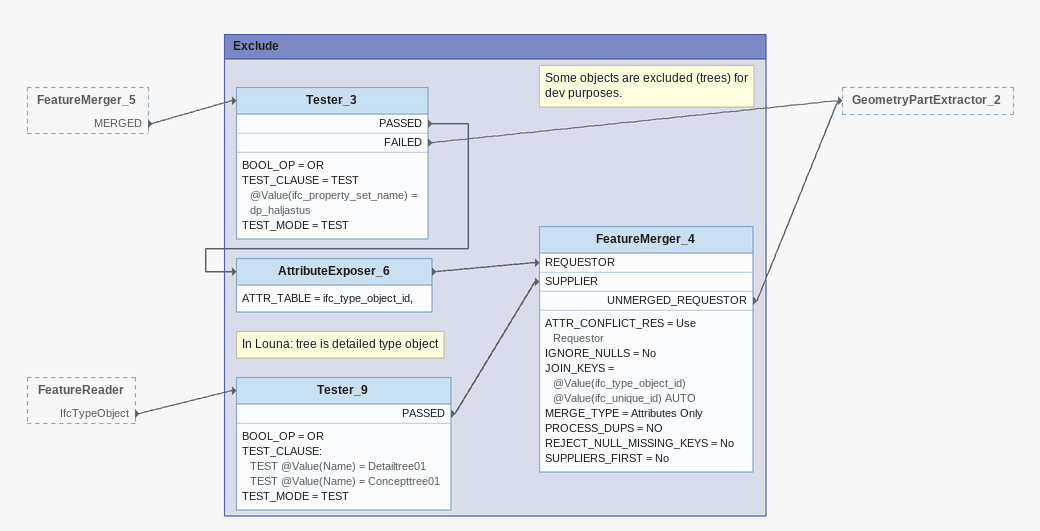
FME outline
FeatureMerger_5 [outside]
    MERGED -> Tester_3
FeatureReader [outside]
    IfcTypeObject -> Tester_9

Bookmark: Exclude
Note: Some objects are excluded (trees) for dev purposes.
Tester_3
    BOOL_OP = OR
    TEST_CLAUSE = TEST @Value(ifc_property_set_name) = dp_haljastus
    TEST_MODE = TEST
    PASSED -> AttributeExposer_6
    FAILED -> GeometryPartExtractor_2
AttributeExposer_6
    ATTR_TABLE = ifc_type_object_id,
    -> FeatureMerger_4 [REQUESTOR]
Note: In Louna: tree is detailed type object
Tester_9
    BOOL_OP = OR
    TEST_CLAUSE:
      TEST @Value(Name) = Detailtree01
      TEST @Value(Name) = Concepttree01
    TEST_MODE = TEST
    PASSED -> FeatureMerger_4 [SUPPLIER]
FeatureMerger_4
    ATTR_CONFLICT_RES = Use Requestor
    IGNORE_NULLS = No
    JOIN_KEYS = @Value(ifc_type_object_id) @Value(ifc_unique_id) AUTO
    MERGE_TYPE = Attributes Only
    PROCESS_DUPS = NO
    REJECT_NULL_MISSING_KEYS = No
    SUPPLIERS_FIRST = No
    UNMERGED_REQUESTOR -> GeometryPartExtractor_2
